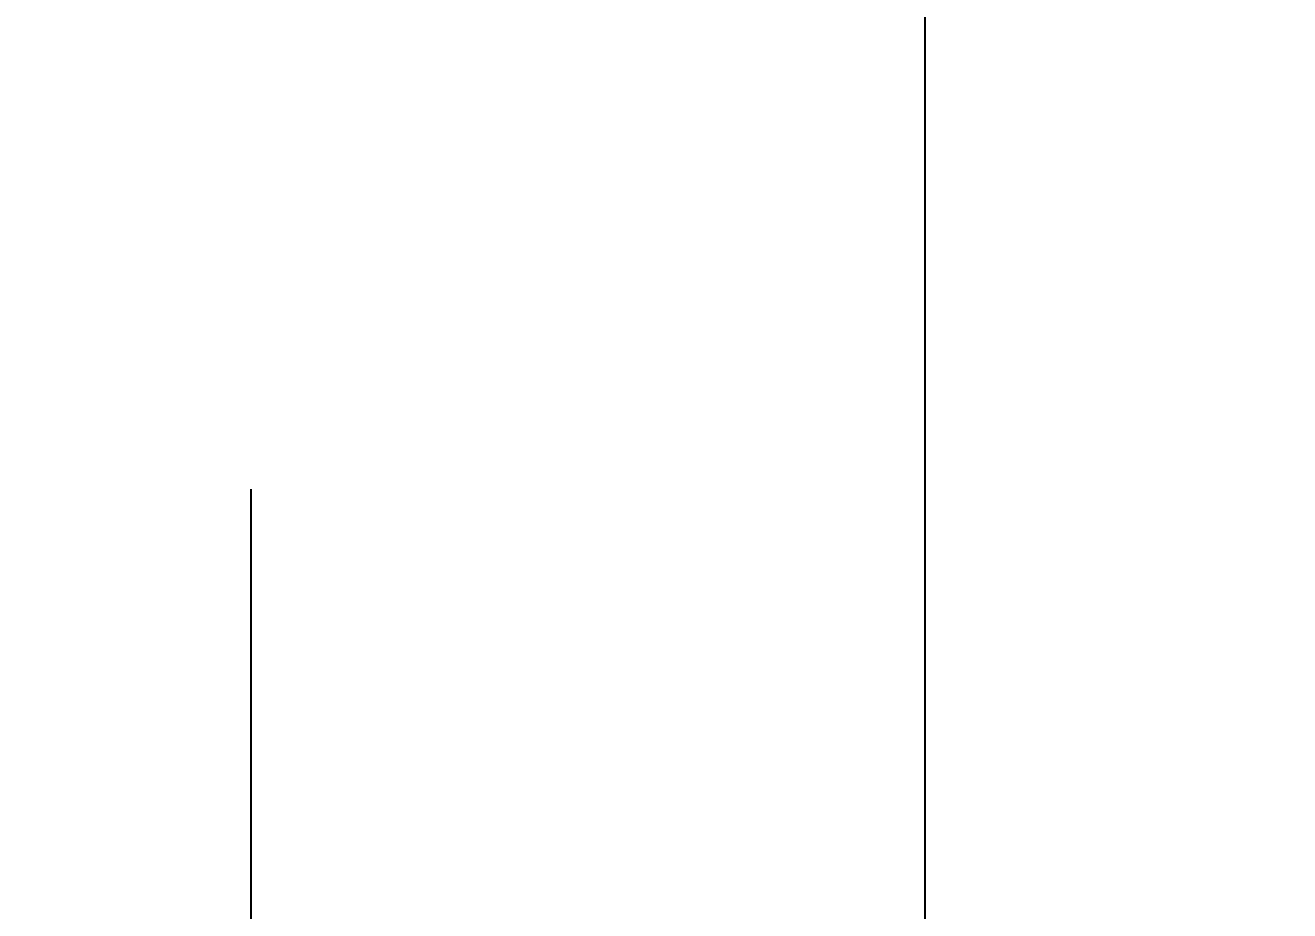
# Model space of a CAD drawing. Extents: x 828 to 1855, y 0 to 752.
# Drawn here: x 1487.46 to 1516.15, y 280.83 to 300.91 of the extents above; entities that cross this region are included whole.
import ezdxf

# ---------------------------------------------------------------- set-up
doc = ezdxf.new("R2010")
doc.units = 0
doc.header["$LTSCALE"] = 10
doc.header["$MEASUREMENT"] = 0
doc.header["$PDMODE"] = 3
doc.header["$PDSIZE"] = -10
doc.linetypes.add('CENTER', pattern=[2, 1.25, -0.25, 0.25, -0.25])
doc.layers.get('0').update_dxf_attribs({"linetype": 'CONTINUOUS'})
doc.layers.get('DEFPOINTS').update_dxf_attribs({"linetype": 'CONTINUOUS'})
doc.layers.add('1', color=7, linetype='CONTINUOUS')
doc.styles.add('Daelim Dimension', font='')
doc.styles.get('Daelim Dimension').set_extended_font_data('나눔고딕')
doc.dimstyles.new('DEFAULT', dxfattribs={"dimscale": 2, "dimtxt": 2, "dimasz": 2, "dimexe": 0, "dimexo": 2, "dimgap": 1, "dimtad": 1, "dimdec": 0, "dimzin": 9, "dimdsep": 46, "dimtxsty": 'Daelim Dimension', "dimcen": 0.5, "dimclrd": 5, "dimclre": 5, "dimclrt": 256, "dimadec": 1, "dimazin": 0, "dimtfac": 1, "dimtdec": 0, "dimtix": 1, "dimtmove": 0, "dimatfit": 3, "dimfxl": 1, "dimtolj": 1, "dimtzin": 1, "dimlwd": 9, "dimlwe": 9, "dimarcsym": 0})

# ---------------------------------------------------------------- blocks, each defined once
blk = doc.blocks.new('*D14')
at = {"color": 5, "lineweight": 9, "ltscale": 0.5, "transparency": 16777216}
for p, q in [((1414.99, 571.837), (1581.047, 571.837)), ((1581.047, 567.837), (1581.047, 277.75)), ((1517.879, 273.75), (1581.047, 273.75))]:
    blk.add_line(p, q, dxfattribs=at)
at = {"color": 5, "ltscale": 0.5, "transparency": 16777216}
for points in [[(1580.38, 567.837), (1581.714, 567.837), (1581.047, 571.837)], [(1580.38, 277.75), (1581.714, 277.75), (1581.047, 273.75)]]:
    blk.add_solid(points, dxfattribs=at)
at = {"layer": 'DEFPOINTS', "color": 0, "ltscale": 0.5, "transparency": 16777216}
for p in [(1410.99, 571.837), (1513.879, 273.75), (1581.047, 273.75)]:
    blk.add_point(p, dxfattribs=at)
at = {"color": 7, "lineweight": -3, "ltscale": 0.5, "transparency": 16777216, "insert": (1573.603, 422.793), "char_height": 10, "attachment_point": 5, "rotation": 90, "style": 'Daelim Dimension'}
blk.add_mtext('\\A1;298', dxfattribs=at)

msp = doc.modelspace()

# ---------------------------------------------------------------- linework, layer by layer
at = {"layer": '1', "color": 7, "linetype": 'Continuous', "lineweight": -3}
msp.add_line((1507.879, 278.75), (1507.879, 409.75), dxfattribs=at)
at = {"layer": '1', "color": 1, "linetype": 'CENTER', "lineweight": -3}
msp.add_line((1492.579, 290.389), (1492.579, 187.611), dxfattribs=at)

# ---------------------------------------------------------------- dimensions: what is measured, and where the dimension line sits
at = {"color": 5, "lineweight": -3, "ltscale": 0.5}
dim = msp.add_linear_dim(base=(1581.047, 273.75), p1=(1410.99, 571.837), p2=(1513.879, 273.75), angle=90, text='298', dimstyle='DEFAULT', override={"dimtxt": 5, "dimclrt": 7}, dxfattribs=at)
dim.commit()
dim.dimension.update_dxf_attribs({"geometry": '*D14', "text_midpoint": (1573.603, 422.793)})

doc.saveas('drawing.dxf')
